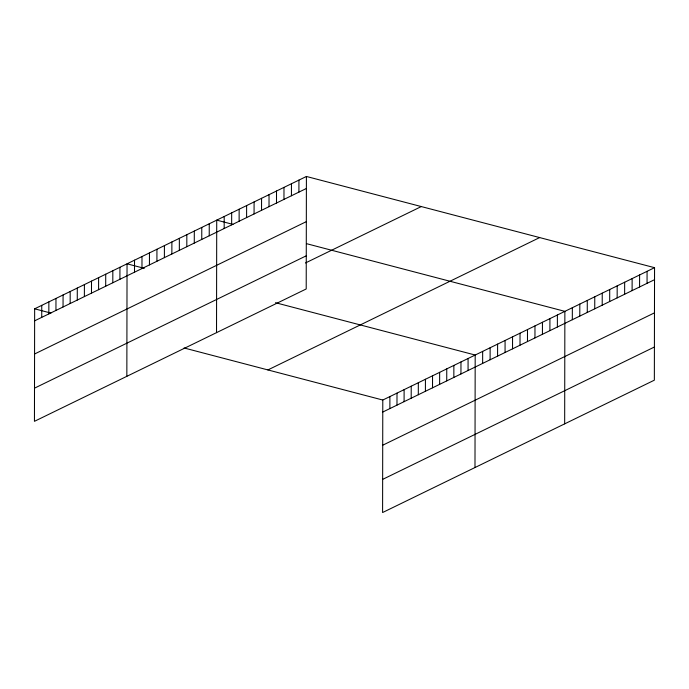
<?xml version="1.0" encoding="UTF-8"?>
<svg xmlns="http://www.w3.org/2000/svg" width="689" height="689" viewBox="0 0 689 689"><rect width="100%" height="100%" fill="white"/><g stroke="black" fill="none" stroke-linecap="round" stroke-linejoin="round"><path stroke-width="1.03" d="M306.407 176.462L34.648 308.818L34.45 421.323L306.209 288.967L306.407 176.462L654.55 267.676L654.352 380.182L382.593 512.538L382.791 400.033L654.55 267.676M41.736 317.371L41.753 305.356M48.841 313.908L48.859 301.894M55.947 310.446L55.973 298.432M63.052 306.984L63.078 294.97M70.166 303.522L70.183 291.507M77.271 300.059L77.289 288.045M84.377 296.606L84.402 284.583M91.482 293.144L91.508 281.121M98.596 289.681L98.613 277.667M105.701 286.219L105.718 274.205M112.807 282.757L112.832 270.743M119.92 279.295L119.938 267.28M126.845 376.323L127.043 263.818L144.277 268.331M134.501 272.189L134.519 260.175M141.968 268.555L141.994 256.532M149.444 264.912L149.461 252.897M156.92 261.269L156.937 249.254M164.387 257.634L164.413 245.62M171.862 253.991L171.888 241.977M179.338 250.348L179.355 238.334M186.814 246.714L186.831 234.699M194.281 243.071L194.307 231.056M201.756 239.436L201.782 227.413M209.232 235.793L209.249 223.779M216.527 332.649L216.725 220.135L233.003 224.399M224.175 228.515L224.201 216.501M231.65 224.872L231.676 212.858M239.126 221.229L239.143 209.215M246.602 217.595L246.619 205.58M254.069 213.952L254.095 201.937M261.544 210.317L261.57 198.294M269.02 206.674L269.037 194.66M276.496 203.031L276.513 191.017M283.963 199.397L283.989 187.382M291.438 195.754L291.456 183.739M298.914 192.11L298.931 180.096M389.879 408.586L389.896 396.571M396.985 405.123L397.002 393.109M404.09 401.661L404.116 389.647M411.195 398.199L411.221 386.184M418.309 394.737L418.326 382.722M425.414 391.274L425.432 379.26M432.52 387.812L432.546 375.798M439.634 384.359L439.651 372.336M446.739 380.896L446.756 368.873M453.844 377.434L453.862 365.42M460.95 373.972L460.975 361.958M468.064 370.51L468.081 358.495M474.988 467.538L475.186 355.033L275.471 302.704M482.644 363.404L482.662 351.39M490.112 359.77L490.137 347.747M497.587 356.127L497.604 344.112M505.063 352.484L505.08 340.469M512.538 348.849L512.556 336.835M520.006 345.206L520.031 333.192M527.481 341.563L527.498 329.549M534.957 337.929L534.974 325.914M542.424 334.286L542.45 322.271M549.9 330.642L549.925 318.628M557.375 327.008L557.392 314.994M564.67 423.864L564.868 311.35L306.717 243.717M572.318 319.73L572.344 307.707M579.793 316.087L579.819 304.073M587.269 312.444L587.286 300.43M594.745 308.81L594.762 296.795M602.212 305.167L602.238 293.152M609.687 301.524L609.713 289.509M617.163 297.889L617.18 285.875M624.639 294.246L624.656 282.232M632.106 290.612L632.132 278.589M639.581 286.968L639.607 274.954M647.057 283.325L647.074 271.311M34.622 320.833L306.39 188.476M34.571 354L306.329 221.634M34.51 388.165L306.269 255.808M305.46 262.974L421.298 206.562M267.9 369.933L539.659 237.576M382.765 412.048L654.533 279.691M382.714 445.215L654.472 312.849M382.653 479.38L654.412 347.015M34.648 308.818L50.926 313.082M184.058 347.962L382.791 400.033"/></g></svg>
